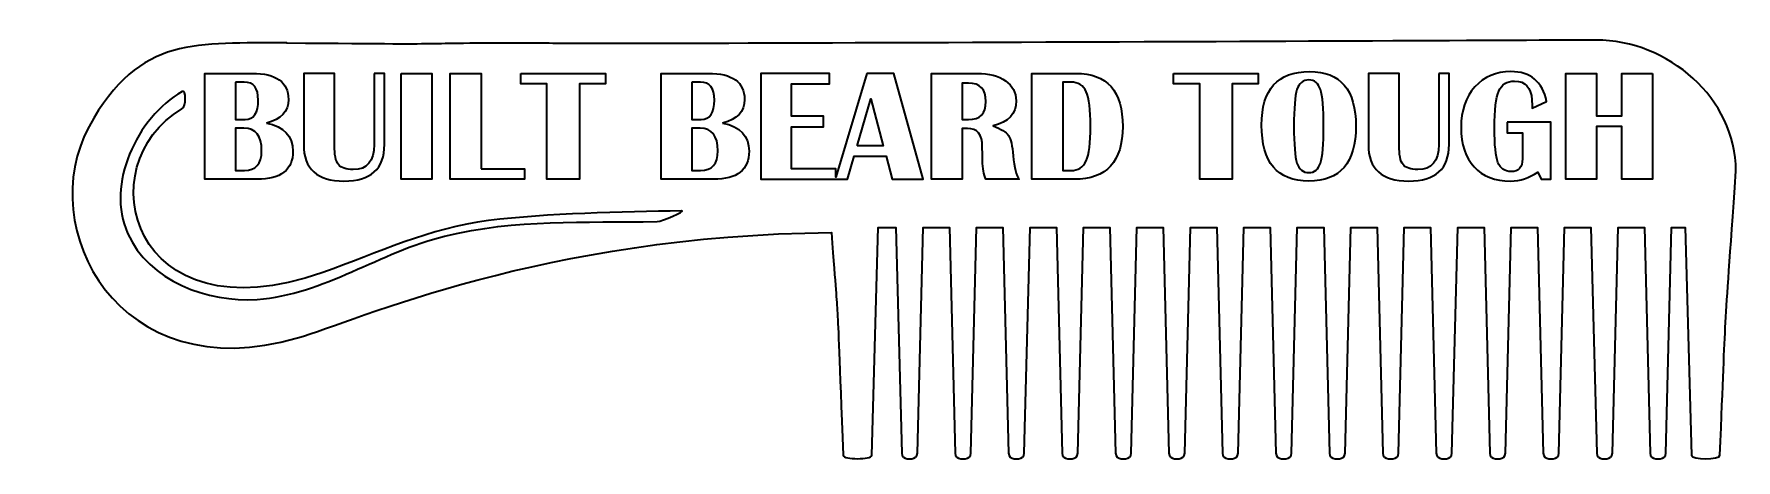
# Model space of a CAD drawing. Header units: inches. Extents: x 6.14 to 12.28, y -10.1 to -8.57.
import ezdxf

# ---------------------------------------------------------------- set-up
doc = ezdxf.new("R2010")
doc.units = ezdxf.units.IN
doc.header["$MEASUREMENT"] = 0
doc.layers.add('_U+0421_U+043B_U+043E_U+0439 1', color=7, linetype='Continuous')

# ---------------------------------------------------------------- blocks, each defined once
blk = doc.blocks.new('block 2')
at = {"layer": '_U+0421_U+043B_U+043E_U+0439 1', "color": 98, "lineweight": 35, "true_color": 0x010202}
for points, knots in [([(6.9778, -8.8871), (7.0306, -8.8746), (7.057, -8.8461), (7.057, -8.8017), (7.057, -8.7392), (7.0132, -8.7079), (6.9257, -8.7079), (6.9257, -8.7079), (6.7558, -8.7079), (6.7558, -8.7079), (6.7558, -8.7079), (6.7558, -9.09), (6.7558, -9.09), (6.7558, -9.09), (6.9447, -9.09), (6.9447, -9.09), (7.0304, -9.09), (7.0732, -9.0561), (7.0732, -8.9884), (7.0732, -8.9335), (7.0414, -8.8997), (6.9778, -8.8871)], [0, 0, 0, 0, 1, 1, 1, 2, 2, 2, 3, 3, 3, 4, 4, 4, 5, 5, 5, 6, 6, 6, 7, 7, 7, 7]), ([(6.8666, -8.7395), (6.8666, -8.7395), (6.898, -8.7395), (6.898, -8.7395), (6.9314, -8.7395), (6.9481, -8.7611), (6.9481, -8.8042), (6.9481, -8.8508), (6.9323, -8.8742), (6.9008, -8.8742), (6.9008, -8.8742), (6.8666, -8.8742), (6.8666, -8.8742), (6.8666, -8.8742), (6.8666, -8.7395), (6.8666, -8.7395)], [0, 0, 0, 0, 1, 1, 1, 2, 2, 2, 3, 3, 3, 4, 4, 4, 5, 5, 5, 5]), ([(6.8983, -9.0584), (6.8983, -9.0584), (6.8666, -9.0584), (6.8666, -9.0584), (6.8666, -9.0584), (6.8666, -8.9058), (6.8666, -8.9058), (6.8666, -8.9058), (6.8963, -8.9058), (6.8963, -8.9058), (6.939, -8.9058), (6.9604, -8.933), (6.9604, -8.9873), (6.9604, -9.0347), (6.9397, -9.0584), (6.8983, -9.0584)], [0, 0, 0, 0, 1, 1, 1, 2, 2, 2, 3, 3, 3, 4, 4, 4, 5, 5, 5, 5])]:
    blk.add_open_spline(points, degree=3, knots=knots, dxfattribs=at)
blk = doc.blocks.new('block 3')
at = {"layer": '_U+0421_U+043B_U+043E_U+0439 1', "color": 98, "lineweight": 35, "true_color": 0x010202}
for points, knots in [([(8.6229, -8.8871), (8.6757, -8.8746), (8.7021, -8.8461), (8.7021, -8.8017), (8.7021, -8.7392), (8.6584, -8.7079), (8.5708, -8.7079), (8.5708, -8.7079), (8.4009, -8.7079), (8.4009, -8.7079), (8.4009, -8.7079), (8.4009, -9.09), (8.4009, -9.09), (8.4009, -9.09), (8.5899, -9.09), (8.5899, -9.09), (8.6755, -9.09), (8.7184, -9.0561), (8.7184, -8.9884), (8.7184, -8.9335), (8.6865, -8.8997), (8.6229, -8.8871)], [0, 0, 0, 0, 1, 1, 1, 2, 2, 2, 3, 3, 3, 4, 4, 4, 5, 5, 5, 6, 6, 6, 7, 7, 7, 7]), ([(8.5118, -8.7395), (8.5118, -8.7395), (8.5431, -8.7395), (8.5431, -8.7395), (8.5765, -8.7395), (8.5932, -8.7611), (8.5932, -8.8042), (8.5932, -8.8508), (8.5775, -8.8742), (8.5459, -8.8742), (8.5459, -8.8742), (8.5118, -8.8742), (8.5118, -8.8742), (8.5118, -8.8742), (8.5118, -8.7395), (8.5118, -8.7395)], [0, 0, 0, 0, 1, 1, 1, 2, 2, 2, 3, 3, 3, 4, 4, 4, 5, 5, 5, 5]), ([(8.5434, -9.0584), (8.5434, -9.0584), (8.5118, -9.0584), (8.5118, -9.0584), (8.5118, -9.0584), (8.5118, -8.9058), (8.5118, -8.9058), (8.5118, -8.9058), (8.5415, -8.9058), (8.5415, -8.9058), (8.5842, -8.9058), (8.6056, -8.933), (8.6056, -8.9873), (8.6056, -9.0347), (8.5848, -9.0584), (8.5434, -9.0584)], [0, 0, 0, 0, 1, 1, 1, 2, 2, 2, 3, 3, 3, 4, 4, 4, 5, 5, 5, 5])]:
    blk.add_open_spline(points, degree=3, knots=knots, dxfattribs=at)
blk = doc.blocks.new('block 4')
at = {"layer": '_U+0421_U+043B_U+043E_U+0439 1', "color": 98, "lineweight": 35, "true_color": 0x010202}
for points in [[(9.1427, -8.7079), (9.0319, -9.0824), (9.0319, -9.0517), (8.8718, -9.0517), (8.8718, -8.9002), (8.9868, -8.9002), (8.9868, -8.8619), (8.8718, -8.8619), (8.8718, -8.7462), (9.0087, -8.7462), (9.0087, -8.7079), (8.7609, -8.7079), (8.7609, -9.09), (9.0297, -9.09), (9.0319, -9.09), (9.073, -9.09), (9.0974, -9.0071), (9.2124, -9.0071), (9.2351, -9.09), (9.3465, -9.09), (9.2402, -8.7079), (9.1427, -8.7079)], [(9.1083, -8.9688), (9.157, -8.7994), (9.2021, -8.9688), (9.1083, -8.9688)]]:
    blk.add_lwpolyline(points, dxfattribs=at)
blk = doc.blocks.new('block 5')
at = {"layer": '_U+0421_U+043B_U+043E_U+0439 1', "color": 98, "lineweight": 35, "true_color": 0x010202}
for points, knots in [([(9.654, -8.9321), (9.6457, -8.9196), (9.6275, -8.9081), (9.5993, -8.8977), (9.6542, -8.8837), (9.6816, -8.8536), (9.6816, -8.8073), (9.6816, -8.777), (9.6688, -8.7529), (9.6433, -8.7349), (9.6177, -8.7169), (9.5835, -8.7079), (9.5408, -8.7079), (9.5408, -8.7079), (9.3765, -8.7079), (9.3765, -8.7079), (9.3765, -8.7079), (9.3765, -9.09), (9.3765, -9.09), (9.3765, -9.09), (9.4873, -9.09), (9.4873, -9.09), (9.4873, -9.09), (9.4873, -8.9064), (9.4873, -8.9064), (9.4873, -8.9064), (9.5064, -8.9064), (9.5064, -8.9064), (9.5418, -8.9064), (9.5596, -8.9284), (9.5596, -8.9724), (9.5596, -8.9724), (9.5601, -9.001), (9.5601, -9.001), (9.5601, -9.001), (9.5607, -9.0237), (9.5607, -9.0237), (9.5607, -9.0502), (9.5645, -9.0723), (9.5722, -9.09), (9.5722, -9.09), (9.6925, -9.09), (9.6925, -9.09), (9.6817, -9.0762), (9.6745, -9.0478), (9.671, -9.0049), (9.668, -8.9689), (9.6623, -8.9446), (9.654, -8.9321)], [0, 0, 0, 0, 1, 1, 1, 2, 2, 2, 3, 3, 3, 4, 4, 4, 5, 5, 5, 6, 6, 6, 7, 7, 7, 8, 8, 8, 9, 9, 9, 10, 10, 10, 11, 11, 11, 12, 12, 12, 13, 13, 13, 14, 14, 14, 15, 15, 15, 16, 16, 16, 16]), ([(9.5097, -8.8747), (9.5097, -8.8747), (9.4873, -8.8747), (9.4873, -8.8747), (9.4873, -8.8747), (9.4873, -8.7432), (9.4873, -8.7432), (9.4873, -8.7432), (9.5097, -8.7432), (9.5097, -8.7432), (9.5517, -8.7432), (9.5727, -8.7651), (9.5727, -8.809), (9.5727, -8.8528), (9.5517, -8.8747), (9.5097, -8.8747)], [0, 0, 0, 0, 1, 1, 1, 2, 2, 2, 3, 3, 3, 4, 4, 4, 5, 5, 5, 5])]:
    blk.add_open_spline(points, degree=3, knots=knots, dxfattribs=at)
blk = doc.blocks.new('block 6')
at = {"layer": '_U+0421_U+043B_U+043E_U+0439 1', "color": 98, "lineweight": 35, "true_color": 0x010202}
for points, knots in [([(9.8972, -8.7079), (9.8972, -8.7079), (9.7387, -8.7079), (9.7387, -8.7079), (9.7387, -8.7079), (9.7387, -9.09), (9.7387, -9.09), (9.7387, -9.09), (9.891, -9.09), (9.891, -9.09), (10.0076, -9.09), (10.066, -9.0265), (10.066, -8.8994), (10.066, -8.7717), (10.0097, -8.7079), (9.8972, -8.7079)], [0, 0, 0, 0, 1, 1, 1, 2, 2, 2, 3, 3, 3, 4, 4, 4, 5, 5, 5, 5]), ([(9.9341, -9.0238), (9.9238, -9.0469), (9.9054, -9.0584), (9.8787, -9.0584), (9.8787, -9.0584), (9.8496, -9.0584), (9.8496, -9.0584), (9.8496, -9.0584), (9.8496, -8.7395), (9.8496, -8.7395), (9.8496, -8.7395), (9.8787, -8.7395), (9.8787, -8.7395), (9.9056, -8.7395), (9.9241, -8.751), (9.9343, -8.774), (9.9444, -8.7969), (9.9495, -8.8385), (9.9495, -8.8988), (9.9495, -8.9591), (9.9444, -9.0008), (9.9341, -9.0238)], [0, 0, 0, 0, 1, 1, 1, 2, 2, 2, 3, 3, 3, 4, 4, 4, 5, 5, 5, 6, 6, 6, 7, 7, 7, 7])]:
    blk.add_open_spline(points, degree=3, knots=knots, dxfattribs=at)
blk = doc.blocks.new('block 7')
at = {"layer": '_U+0421_U+043B_U+043E_U+0439 1', "color": 98, "lineweight": 35, "true_color": 0x010202}
for points, knots in [([(10.74, -8.7012), (10.6247, -8.7012), (10.567, -8.7656), (10.567, -8.8943), (10.567, -9.0291), (10.6237, -9.0964), (10.737, -9.0964), (10.8502, -9.0964), (10.9069, -9.0306), (10.9069, -8.8988), (10.9069, -8.7671), (10.8513, -8.7012), (10.74, -8.7012)], [0, 0, 0, 0, 1, 1, 1, 2, 2, 2, 3, 3, 3, 4, 4, 4, 4]), ([(10.7794, -9.0314), (10.772, -9.0544), (10.7579, -9.0659), (10.737, -9.0659), (10.7161, -9.0659), (10.7019, -9.0544), (10.6945, -9.0314), (10.6872, -9.0083), (10.6835, -8.9641), (10.6835, -8.8988), (10.6835, -8.8335), (10.6872, -8.7893), (10.6945, -8.7663), (10.7019, -8.7432), (10.7161, -8.7317), (10.737, -8.7317), (10.7579, -8.7317), (10.772, -8.7433), (10.7794, -8.7664), (10.7867, -8.7896), (10.7904, -8.8337), (10.7904, -8.8988), (10.7904, -8.9641), (10.7867, -9.0083), (10.7794, -9.0314)], [0, 0, 0, 0, 1, 1, 1, 2, 2, 2, 3, 3, 3, 4, 4, 4, 5, 5, 5, 6, 6, 6, 7, 7, 7, 8, 8, 8, 8])]:
    blk.add_open_spline(points, degree=3, knots=knots, dxfattribs=at)

msp = doc.modelspace()

# ---------------------------------------------------------------- linework, layer by layer
at = {"layer": '_U+0421_U+043B_U+043E_U+0439 1', "color": 98, "lineweight": 35, "true_color": 0x010202}
for points in [[(7.4637, -8.7079), (7.5746, -8.7079), (7.5746, -9.09), (7.4637, -9.09), (7.4637, -8.7079)], [(7.7518, -9.0517), (7.9088, -9.0517), (7.9088, -9.09), (7.6409, -9.09), (7.6409, -8.7079), (7.7518, -8.7079), (7.7518, -9.0517)], [(7.8948, -8.7079), (8.2005, -8.7079), (8.2005, -8.7462), (8.1067, -8.7462), (8.1067, -9.09), (7.9891, -9.09), (7.9891, -8.7462), (7.8948, -8.7462), (7.8948, -8.7079)], [(10.2493, -8.7079), (10.555, -8.7079), (10.555, -8.7462), (10.4612, -8.7462), (10.4612, -9.09), (10.3436, -9.09), (10.3436, -8.7462), (10.2493, -8.7462), (10.2493, -8.7079)], [(11.9765, -8.7079), (11.9765, -9.09), (11.8656, -9.09), (11.8656, -8.8999), (11.7752, -8.8999), (11.7752, -9.09), (11.6644, -9.09), (11.6644, -8.7079), (11.7752, -8.7079), (11.7752, -8.8616), (11.8656, -8.8616), (11.8656, -8.7079), (11.9765, -8.7079)]]:
    msp.add_lwpolyline(points, dxfattribs=at)
at = {"layer": '_U+0421_U+043B_U+043E_U+0439 1', "color": 22, "lineweight": 35, "true_color": 0xe52421}
msp.add_open_spline([(12.2778, -9.0599), (12.2318, -9.7209), (12.2433, -9.5132), (12.2201, -10.0856), (12.2194, -10.1015), (12.1181, -10.1024), (12.1174, -10.0856), (12.1174, -10.0856), (12.0947, -9.2636), (12.0947, -9.2636), (12.0947, -9.2636), (12.0774, -9.2636), (12.0455, -9.2636), (12.0455, -9.2636), (12.0248, -10.0781), (12.0248, -10.0781), (12.0246, -10.0891), (12.0155, -10.0979), (12.0045, -10.0979), (12.0045, -10.0979), (11.9886, -10.0979), (11.9886, -10.0979), (11.9776, -10.0979), (11.9686, -10.0891), (11.9683, -10.0781), (11.9683, -10.0781), (11.9477, -9.2636), (11.9477, -9.2636), (11.9195, -9.2636), (11.8877, -9.2636), (11.8526, -9.2636), (11.8526, -9.2636), (11.832, -10.0781), (11.832, -10.0781), (11.8317, -10.0891), (11.8227, -10.0979), (11.8117, -10.0979), (11.8117, -10.0979), (11.7958, -10.0979), (11.7958, -10.0979), (11.7848, -10.0979), (11.7757, -10.0891), (11.7755, -10.0781), (11.7755, -10.0781), (11.7548, -9.2636), (11.7548, -9.2636), (11.7247, -9.2636), (11.693, -9.2636), (11.6598, -9.2636), (11.6598, -9.2636), (11.6392, -10.0781), (11.6392, -10.0781), (11.6389, -10.0891), (11.6299, -10.0979), (11.6189, -10.0979), (11.6189, -10.0979), (11.603, -10.0979), (11.603, -10.0979), (11.592, -10.0979), (11.5829, -10.0891), (11.5827, -10.0781), (11.5827, -10.0781), (11.562, -9.2636), (11.562, -9.2636), (11.5313, -9.2636), (11.4995, -9.2636), (11.467, -9.2636), (11.467, -9.2636), (11.4464, -10.0781), (11.4464, -10.0781), (11.4461, -10.0891), (11.4371, -10.0979), (11.4261, -10.0979), (11.4261, -10.0979), (11.4102, -10.0979), (11.4102, -10.0979), (11.3991, -10.0979), (11.3901, -10.0891), (11.3898, -10.0781), (11.3898, -10.0781), (11.3692, -9.2636), (11.3692, -9.2636), (11.3381, -9.2636), (11.3064, -9.2636), (11.2742, -9.2636), (11.2742, -9.2636), (11.2536, -10.0781), (11.2536, -10.0781), (11.2533, -10.0891), (11.2443, -10.0979), (11.2332, -10.0979), (11.2332, -10.0979), (11.2174, -10.0979), (11.2174, -10.0979), (11.2063, -10.0979), (11.1973, -10.0891), (11.197, -10.0781), (11.197, -10.0781), (11.1764, -9.2636), (11.1764, -9.2636), (11.1451, -9.2636), (11.1134, -9.2636), (11.0814, -9.2636), (11.0814, -9.2636), (11.0608, -10.0781), (11.0608, -10.0781), (11.0605, -10.0891), (11.0515, -10.0979), (11.0404, -10.0979), (11.0404, -10.0979), (11.0245, -10.0979), (11.0245, -10.0979), (11.0135, -10.0979), (11.0045, -10.0891), (11.0042, -10.0781), (11.0042, -10.0781), (10.9836, -9.2636), (10.9836, -9.2636), (10.9521, -9.2636), (10.9204, -9.2636), (10.8886, -9.2636), (10.8886, -9.2636), (10.8679, -10.0781), (10.8679, -10.0781), (10.8677, -10.0891), (10.8586, -10.0979), (10.8476, -10.0979), (10.8476, -10.0979), (10.8317, -10.0979), (10.8317, -10.0979), (10.8207, -10.0979), (10.8117, -10.0891), (10.8114, -10.0781), (10.8114, -10.0781), (10.7908, -9.2636), (10.7908, -9.2636), (10.7592, -9.2636), (10.7275, -9.2636), (10.6958, -9.2636), (10.6958, -9.2636), (10.6751, -10.0781), (10.6751, -10.0781), (10.6749, -10.0891), (10.6658, -10.0979), (10.6548, -10.0979), (10.6548, -10.0979), (10.6389, -10.0979), (10.6389, -10.0979), (10.6279, -10.0979), (10.6189, -10.0891), (10.6186, -10.0781), (10.6186, -10.0781), (10.598, -9.2636), (10.598, -9.2636), (10.5662, -9.2636), (10.5345, -9.2636), (10.5029, -9.2636), (10.5029, -9.2636), (10.4823, -10.0781), (10.4823, -10.0781), (10.482, -10.0891), (10.473, -10.0979), (10.462, -10.0979), (10.462, -10.0979), (10.4461, -10.0979), (10.4461, -10.0979), (10.4351, -10.0979), (10.426, -10.0891), (10.4258, -10.0781), (10.4258, -10.0781), (10.4051, -9.2636), (10.4051, -9.2636), (10.3733, -9.2636), (10.3416, -9.2636), (10.3101, -9.2636), (10.3101, -9.2636), (10.2895, -10.0781), (10.2895, -10.0781), (10.2892, -10.0891), (10.2802, -10.0979), (10.2692, -10.0979), (10.2692, -10.0979), (10.2533, -10.0979), (10.2533, -10.0979), (10.2422, -10.0979), (10.2332, -10.0891), (10.2329, -10.0781), (10.2329, -10.0781), (10.2123, -9.2636), (10.2123, -9.2636), (10.1803, -9.2636), (10.1486, -9.2636), (10.1173, -9.2636), (10.1173, -9.2636), (10.0967, -10.0781), (10.0967, -10.0781), (10.0964, -10.0891), (10.0874, -10.0979), (10.0763, -10.0979), (10.0763, -10.0979), (10.0605, -10.0979), (10.0605, -10.0979), (10.0494, -10.0979), (10.0404, -10.0891), (10.0401, -10.0781), (10.0401, -10.0781), (10.0195, -9.2636), (10.0195, -9.2636), (9.9873, -9.2636), (9.9556, -9.2636), (9.9245, -9.2636), (9.9245, -9.2636), (9.9039, -10.0781), (9.9039, -10.0781), (9.9036, -10.0891), (9.8946, -10.0979), (9.8835, -10.0979), (9.8835, -10.0979), (9.8676, -10.0979), (9.8676, -10.0979), (9.8566, -10.0979), (9.8476, -10.0891), (9.8473, -10.0781), (9.8473, -10.0781), (9.8267, -9.2636), (9.8267, -9.2636), (9.7942, -9.2636), (9.7625, -9.2636), (9.7317, -9.2636), (9.7317, -9.2636), (9.711, -10.0781), (9.711, -10.0781), (9.7108, -10.0891), (9.7017, -10.0979), (9.6907, -10.0979), (9.6907, -10.0979), (9.6748, -10.0979), (9.6748, -10.0979), (9.6638, -10.0979), (9.6548, -10.0891), (9.6545, -10.0781), (9.6545, -10.0781), (9.6339, -9.2636), (9.6339, -9.2636), (9.6008, -9.2636), (9.5691, -9.2636), (9.5389, -9.2636), (9.5389, -9.2636), (9.5182, -10.0781), (9.5182, -10.0781), (9.518, -10.0891), (9.5089, -10.0979), (9.4979, -10.0979), (9.4979, -10.0979), (9.482, -10.0979), (9.482, -10.0979), (9.471, -10.0979), (9.462, -10.0891), (9.4617, -10.0781), (9.4617, -10.0781), (9.4411, -9.2636), (9.4411, -9.2636), (9.4063, -9.2636), (9.3745, -9.2636), (9.346, -9.2636), (9.346, -9.2636), (9.3254, -10.0781), (9.3254, -10.0781), (9.3251, -10.0891), (9.3161, -10.0979), (9.3051, -10.0979), (9.3051, -10.0979), (9.2892, -10.0979), (9.2892, -10.0979), (9.2782, -10.0979), (9.2691, -10.0891), (9.2689, -10.0781), (9.2689, -10.0781), (9.2482, -9.2636), (9.2482, -9.2636), (9.2065, -9.2636), (9.1835, -9.2636), (9.1835, -9.2636), (9.1835, -9.2636), (9.1609, -10.0856), (9.1609, -10.0856), (9.1605, -10.094), (9.135, -10.0979), (9.1095, -10.0978), (9.1095, -10.0978), (9.1095, -10.0979), (9.1095, -10.0979), (9.1095, -10.0979), (9.1095, -10.0978), (9.1094, -10.0978), (9.084, -10.0979), (9.0585, -10.094), (9.0582, -10.0856), (9.0288, -9.3614), (9.0458, -9.7117), (9.016, -9.2821), (7.9727, -9.2916), (7.3032, -9.6004), (7.0895, -9.6624), (6.4413, -9.8506), (6.1396, -9.2642), (6.3381, -8.8995), (6.5196, -8.566), (6.7314, -8.6023), (7.0508, -8.5975), (7.0508, -8.5975), (7.0508, -8.5989), (7.0508, -8.5989), (7.818, -8.6066), (7.3701, -8.5979), (7.9864, -8.599), (7.9864, -8.605), (11.7672, -8.5877), (11.7732, -8.5877), (12.0341, -8.5877), (12.2778, -8.7991), (12.2778, -9.0599)], degree=3, knots=[0, 0, 0, 0, 1, 1, 1, 2, 2, 2, 3, 3, 3, 4, 4, 4, 5, 5, 5, 6, 6, 6, 7, 7, 7, 8, 8, 8, 9, 9, 9, 10, 10, 10, 11, 11, 11, 12, 12, 12, 13, 13, 13, 14, 14, 14, 15, 15, 15, 16, 16, 16, 17, 17, 17, 18, 18, 18, 19, 19, 19, 20, 20, 20, 21, 21, 21, 22, 22, 22, 23, 23, 23, 24, 24, 24, 25, 25, 25, 26, 26, 26, 27, 27, 27, 28, 28, 28, 29, 29, 29, 30, 30, 30, 31, 31, 31, 32, 32, 32, 33, 33, 33, 34, 34, 34, 35, 35, 35, 36, 36, 36, 37, 37, 37, 38, 38, 38, 39, 39, 39, 40, 40, 40, 41, 41, 41, 42, 42, 42, 43, 43, 43, 44, 44, 44, 45, 45, 45, 46, 46, 46, 47, 47, 47, 48, 48, 48, 49, 49, 49, 50, 50, 50, 51, 51, 51, 52, 52, 52, 53, 53, 53, 54, 54, 54, 55, 55, 55, 56, 56, 56, 57, 57, 57, 58, 58, 58, 59, 59, 59, 60, 60, 60, 61, 61, 61, 62, 62, 62, 63, 63, 63, 64, 64, 64, 65, 65, 65, 66, 66, 66, 67, 67, 67, 68, 68, 68, 69, 69, 69, 70, 70, 70, 71, 71, 71, 72, 72, 72, 73, 73, 73, 74, 74, 74, 75, 75, 75, 76, 76, 76, 77, 77, 77, 78, 78, 78, 79, 79, 79, 80, 80, 80, 81, 81, 81, 82, 82, 82, 83, 83, 83, 84, 84, 84, 85, 85, 85, 86, 86, 86, 87, 87, 87, 88, 88, 88, 89, 89, 89, 90, 90, 90, 91, 91, 91, 92, 92, 92, 93, 93, 93, 94, 94, 94, 95, 95, 95, 96, 96, 96, 97, 97, 97, 98, 98, 98, 99, 99, 99, 100, 100, 100, 101, 101, 101, 102, 102, 102, 103, 103, 103, 104, 104, 104, 105, 105, 105, 106, 106, 106, 107, 107, 107, 107], dxfattribs=at)
at = {"layer": '_U+0421_U+043B_U+043E_U+0439 1', "color": 98, "lineweight": 35, "true_color": 0x010202}
for points, knots in [([(7.366, -8.7079), (7.366, -8.7079), (7.4033, -8.7079), (7.4033, -8.7079), (7.4033, -8.7079), (7.4033, -8.9643), (7.4033, -8.9643), (7.4033, -9.0522), (7.3546, -9.0962), (7.2574, -9.0962), (7.1606, -9.0962), (7.1121, -9.0522), (7.1121, -8.9643), (7.1121, -8.9643), (7.1121, -8.7079), (7.1121, -8.7079), (7.1121, -8.7079), (7.223, -8.7079), (7.223, -8.7079), (7.223, -8.7079), (7.223, -8.9677), (7.223, -8.9677), (7.223, -9.0013), (7.2278, -9.0242), (7.2374, -9.0365), (7.247, -9.0489), (7.2648, -9.055), (7.2907, -9.055), (7.3409, -9.055), (7.366, -9.0248), (7.366, -8.9643), (7.366, -8.9643), (7.366, -8.7079), (7.366, -8.7079)], [0, 0, 0, 0, 1, 1, 1, 2, 2, 2, 3, 3, 3, 4, 4, 4, 5, 5, 5, 6, 6, 6, 7, 7, 7, 8, 8, 8, 9, 9, 9, 10, 10, 10, 11, 11, 11, 11]), ([(11.2058, -8.7079), (11.2058, -8.7079), (11.2431, -8.7079), (11.2431, -8.7079), (11.2431, -8.7079), (11.2431, -8.9643), (11.2431, -8.9643), (11.2431, -9.0522), (11.1945, -9.0962), (11.0972, -9.0962), (11.0004, -9.0962), (10.9519, -9.0522), (10.9519, -8.9643), (10.9519, -8.9643), (10.9519, -8.7079), (10.9519, -8.7079), (10.9519, -8.7079), (11.0628, -8.7079), (11.0628, -8.7079), (11.0628, -8.7079), (11.0628, -8.9677), (11.0628, -8.9677), (11.0628, -9.0013), (11.0676, -9.0242), (11.0772, -9.0365), (11.0868, -9.0489), (11.1046, -9.055), (11.1305, -9.055), (11.1807, -9.055), (11.2058, -9.0248), (11.2058, -8.9643), (11.2058, -8.9643), (11.2058, -8.7079), (11.2058, -8.7079)], [0, 0, 0, 0, 1, 1, 1, 2, 2, 2, 3, 3, 3, 4, 4, 4, 5, 5, 5, 6, 6, 6, 7, 7, 7, 8, 8, 8, 9, 9, 9, 10, 10, 10, 11, 11, 11, 11]), ([(11.4527, -8.8837), (11.4527, -8.8837), (11.6101, -8.8837), (11.6101, -8.8837), (11.6101, -8.8837), (11.6101, -9.09), (11.6101, -9.09), (11.6101, -9.09), (11.5748, -9.09), (11.5748, -9.09), (11.5748, -9.09), (11.5628, -9.0637), (11.5628, -9.0637), (11.532, -9.0855), (11.4994, -9.0964), (11.4651, -9.0964), (11.4085, -9.0964), (11.3646, -9.0795), (11.3333, -9.0456), (11.3021, -9.0118), (11.2865, -8.964), (11.2865, -8.9025), (11.2865, -8.8425), (11.303, -8.7941), (11.3361, -8.757), (11.3693, -8.72), (11.4126, -8.7015), (11.4662, -8.7015), (11.5367, -8.7015), (11.5796, -8.7375), (11.5949, -8.8095), (11.5949, -8.8095), (11.5429, -8.8333), (11.5429, -8.8333), (11.5429, -8.8333), (11.5429, -8.8241), (11.5429, -8.8241), (11.5429, -8.8241), (11.542, -8.8034), (11.542, -8.8034), (11.5385, -8.7584), (11.5177, -8.7359), (11.4796, -8.7359), (11.4516, -8.7359), (11.4325, -8.7478), (11.4222, -8.7717), (11.412, -8.7956), (11.4068, -8.8401), (11.4068, -8.9053), (11.4068, -8.9661), (11.411, -9.0074), (11.4193, -9.0293), (11.4276, -9.0511), (11.4434, -9.062), (11.4667, -9.062), (11.4942, -9.062), (11.5079, -9.0467), (11.5079, -9.0161), (11.5079, -9.0161), (11.5079, -8.922), (11.5079, -8.922), (11.5079, -8.922), (11.4527, -8.922), (11.4527, -8.922), (11.4527, -8.922), (11.4527, -8.8837), (11.4527, -8.8837)], [0, 0, 0, 0, 1, 1, 1, 2, 2, 2, 3, 3, 3, 4, 4, 4, 5, 5, 5, 6, 6, 6, 7, 7, 7, 8, 8, 8, 9, 9, 9, 10, 10, 10, 11, 11, 11, 12, 12, 12, 13, 13, 13, 14, 14, 14, 15, 15, 15, 16, 16, 16, 17, 17, 17, 18, 18, 18, 19, 19, 19, 20, 20, 20, 21, 21, 21, 22, 22, 22, 22]), ([(8.3866, -9.2425), (8.1188, -9.2474), (7.8822, -9.2317), (7.6201, -9.2951), (7.3901, -9.3508), (7.1841, -9.5066), (6.9444, -9.5231), (6.7659, -9.5355), (6.5544, -9.4577), (6.4769, -9.2847), (6.3982, -9.1093), (6.5098, -8.8681), (6.6736, -8.7731), (6.6891, -8.7642), (6.6885, -8.8275), (6.6731, -8.8364), (6.3324, -9.0338), (6.485, -9.6705), (7.1808, -9.426), (7.3814, -9.3555), (7.5649, -9.2653), (7.7788, -9.239), (7.9942, -9.2125), (8.2579, -9.2077), (8.4745, -9.2037), (8.4924, -9.2034), (8.4044, -9.2422), (8.3866, -9.2425)], [0, 0, 0, 0, 1, 1, 1, 2, 2, 2, 3, 3, 3, 4, 4, 4, 5, 5, 5, 6, 6, 6, 7, 7, 7, 8, 8, 8, 9, 9, 9, 9])]:
    msp.add_open_spline(points, degree=3, knots=knots, dxfattribs=at)

# ---------------------------------------------------------------- block references
at = {"layer": '_U+0421_U+043B_U+043E_U+0439 1'}
for name in ['block 2', 'block 3', 'block 4', 'block 5', 'block 6', 'block 7']:
    msp.add_blockref(name, (0, 0), dxfattribs=at)

doc.saveas('drawing.dxf')
